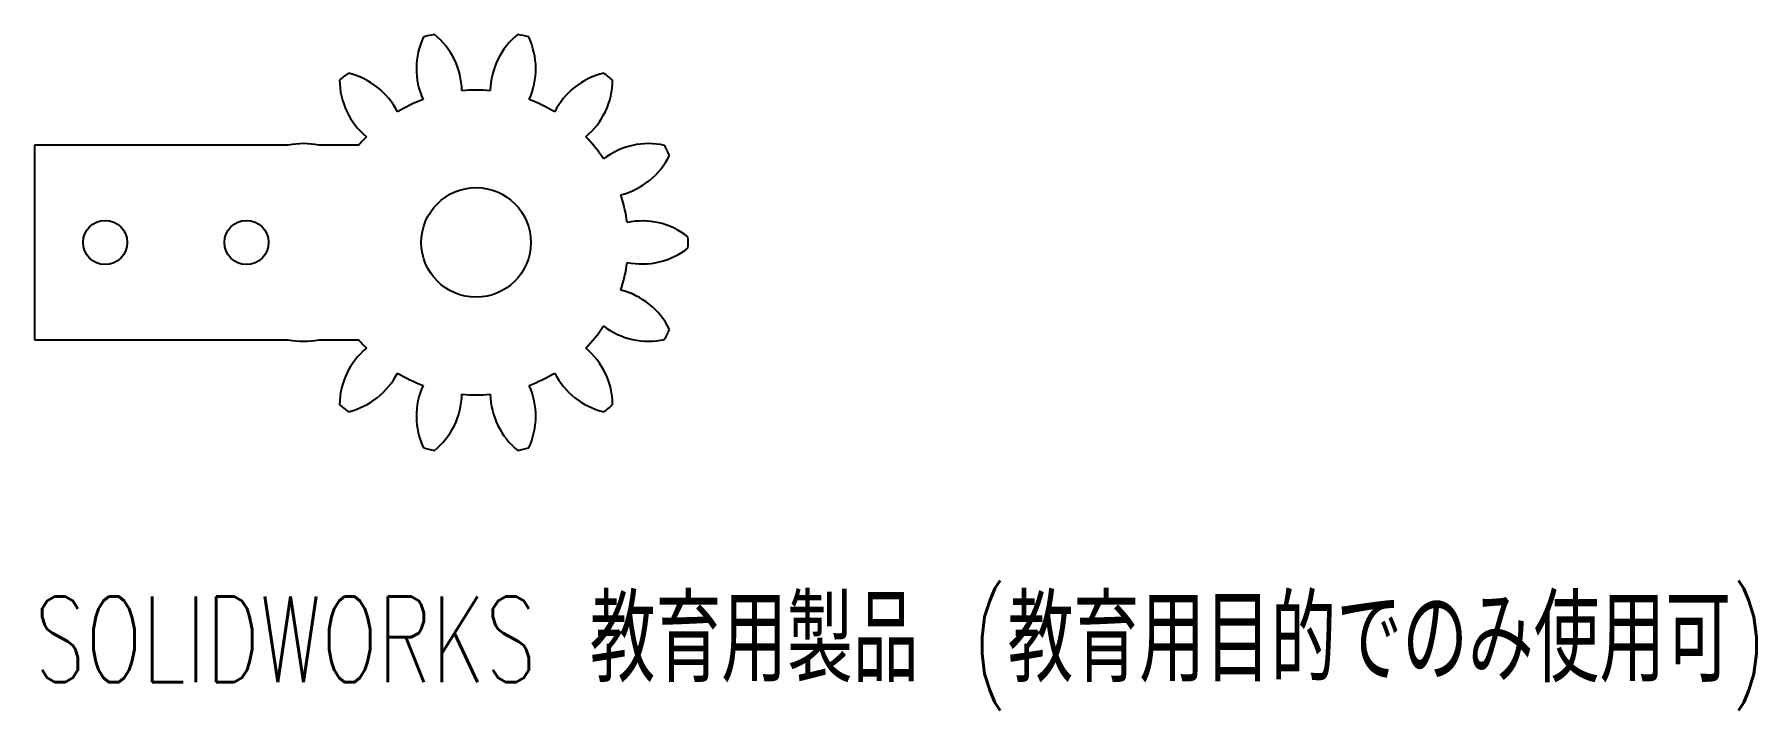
# Model space of a CAD drawing. Header units: millimetres. Extents: x -25 to 72.5, y -26.5 to 11.8.
import ezdxf

# ---------------------------------------------------------------- set-up
doc = ezdxf.new("R2010")
doc.units = ezdxf.units.MM
doc.styles.add('SLDTEXTSTYLE0', font='TXT', dxfattribs={"width": 0.7, "bigfont": 'bigfont'})

msp = doc.modelspace()

# ---------------------------------------------------------------- linework, layer by layer
at = {"color": 7, "linetype": 'Continuous', "lineweight": 25}
for p, q in [((-25, 5.5), (-25, -5.5)), ((-10.632, 5.5), (-25, 5.5)), ((-6.643, 5.5), (-8.905, 5.5)), ((-25, -5.5), (-10.632, -5.5)), ((-8.905, -5.5), (-6.643, -5.5))]:
    msp.add_line(p, q, dxfattribs=at)
for centre, radius in [((0, 0), 3.1), ((-21, 0), 1.25), ((-13, 0), 1.25)]:
    msp.add_circle(centre, radius, dxfattribs=at)
for centre, radius, start, end in [((0, 0), 12, 101.33561, 104.37867), ((-5.004, 8.504), 4.2, 1.12777, 50.96104), ((5.004, 8.504), 4.2, 129.03896, 178.87223), ((0, 0), 12, 75.62133, 78.66439), ((0.819, 9.833), 4.2, 154.75325, 204.58652), ((-0.819, 9.833), 4.2, 335.41348, 25.24675), ((0, 0), 12, 127.0499, 130.09296), ((-3.528, 9.214), 4.2, 180.46753, 230.30081), ((-8.198, 5.49), 4.2, 26.84205, 76.67533), ((8.198, 5.49), 4.2, 103.32467, 153.15795), ((3.528, 9.214), 4.2, 309.69919, 359.53247), ((0, 0), 12, 49.90704, 52.9501), ((0, 0), 8.624, 110.35929, 121.06928), ((0, 0), 8.624, 84.64501, 95.35499), ((0, 0), 8.624, 58.93072, 69.64071), ((0, 0), 8.624, 136.07358, 140.37537), ((0, 0), 8.624, 33.21644, 43.92642), ((-9.768, 1.39), 4.2, 78.14, 101.86), ((9.768, 1.39), 4.2, 77.61039, 127.44366), ((7.177, 6.771), 4.2, 283.98491, 333.81818), ((0, 0), 12, 24.19276, 27.23582), ((0, 0), 8.624, 7.50215, 18.21214), ((9.404, -2.986), 4.2, 51.8961, 101.72938), ((0, 0), 12, 358.47847, 1.52153), ((9.404, 2.986), 4.2, 258.27062, 308.1039), ((0, 0), 8.624, 341.78786, 352.49785), ((7.177, -6.771), 4.2, 26.18182, 76.01509), ((0, 0), 8.624, 316.07358, 326.78356), ((9.768, -1.39), 4.2, 232.55634, 282.38961), ((-9.768, -1.39), 4.2, 258.14, 281.86), ((0, 0), 8.624, 219.62463, 223.92642), ((0, 0), 12, 332.76418, 335.80724), ((-3.528, -9.214), 4.2, 129.69919, 179.53247), ((3.528, -9.214), 4.2, 0.46753, 50.30081), ((-8.198, -5.49), 4.2, 283.32467, 333.15795), ((0, 0), 8.624, 238.93072, 249.64071), ((0, 0), 8.624, 290.35929, 301.06928), ((8.198, -5.49), 4.2, 206.84205, 256.67533), ((0.819, -9.833), 4.2, 155.41348, 205.24675), ((-5.004, -8.504), 4.2, 309.03896, 358.87223), ((0, 0), 8.624, 264.64501, 275.35499), ((5.004, -8.504), 4.2, 181.12777, 230.96104), ((-0.819, -9.833), 4.2, 334.75325, 24.58652), ((0, 0), 12, 229.90704, 232.9501), ((0, 0), 12, 307.0499, 310.09296), ((0, 0), 12, 255.62133, 258.66439), ((0, 0), 12, 281.33561, 284.37867)]:
    msp.add_arc(centre, radius, start, end, dxfattribs=at)

# ---------------------------------------------------------------- texts
at = {"color": 7, "linetype": 'Continuous', "insert": (-25, -20.036), "char_height": 4.83362, "attachment_point": 1, "style": 'SLDTEXTSTYLE0'}
msp.add_mtext('SOLIDWORKS 教育用製品 (教育用目的でのみ使用可)', dxfattribs=at)

doc.saveas('drawing.dxf')
